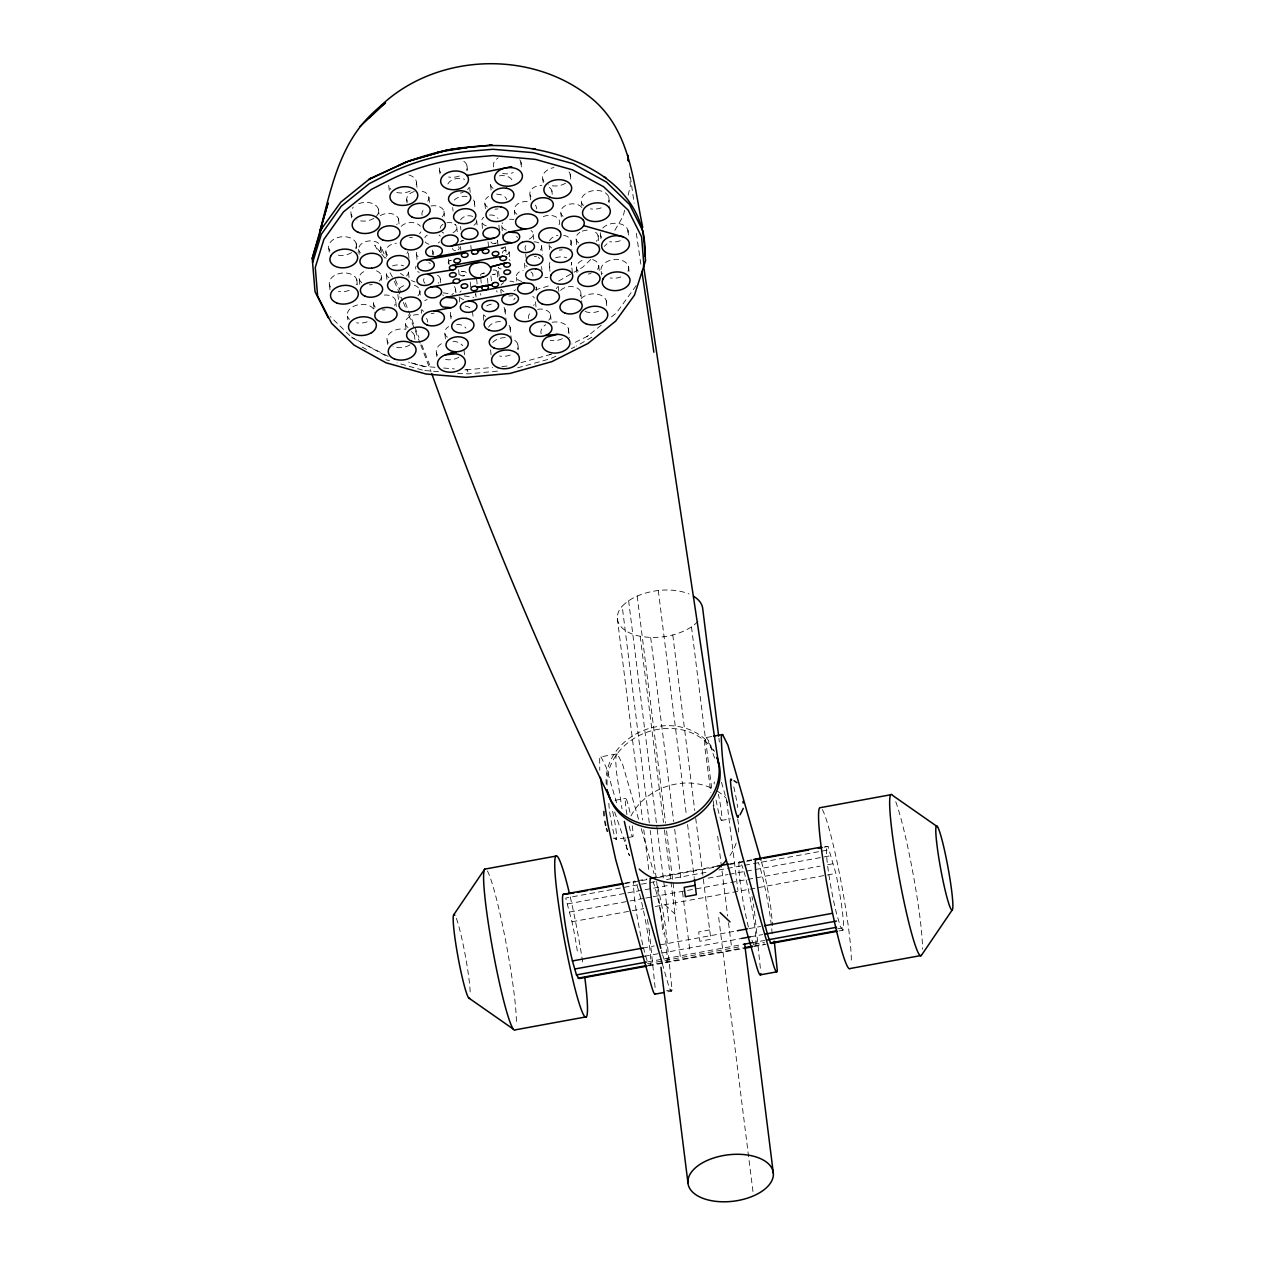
<?xml version="1.0" encoding="UTF-8"?>
<svg xmlns="http://www.w3.org/2000/svg" width="1265" height="1265" viewBox="0 0 1265 1265"><rect width="100%" height="100%" fill="white"/><g stroke="black" fill="none" stroke-linecap="round" stroke-linejoin="round"><path stroke-width="0.75" stroke-dasharray="5 3.75" d="M482.392 228.475L481.839 219.904A8.365 5.582 -5.9 0 1 483.783 217.216M839.075 930.945L842.949 930.234L843.47 927.767A42.978 3.748 79.6 0 0 835.849 873.419L828.006 846.459L823.056 846.759M624.61 210.29L623.266 215.967L614.648 230.689M628.152 195.174L630.365 185.734L629.069 170.443M355.639 248.414L356.382 245.979M416.58 252.273L416.359 253A8.365 5.582 -5.9 0 0 419.98 257.839M432.567 254.36L433.009 252.905A8.365 5.582 -5.9 0 0 432.203 250.09M549.88 262.44L549.279 264.385A11.164 7.448 -5.9 0 0 551.935 269.666M627.978 271.232L628.721 268.797A13.947 9.314 -5.9 0 0 617.699 259.578A13.947 9.314 -5.9 0 0 601.729 266.536L600.97 268.971A13.947 9.314 -5.9 0 0 602.314 273.635M509.163 260.021L509.226 259.894A3.352 2.23 -5.9 0 0 509.226 259.309M636.216 285.605L616.529 312.819L610.41 317.752M638.556 819.23L622.633 764.392L617.352 753.814L600.954 756.818L599.657 758.589L599.768 770.306M617.352 753.814L616.055 755.584L615.786 761.989L616.561 772.599L621.985 808.762M711.673 736.546L706.202 737.542L704.905 739.298L704.637 745.718L710.835 792.475M590.739 259.467L582.612 267.31L574.057 272.212M604.275 246.406L606.979 243.781M649.293 822.882L622.19 606.204C631.662 596.479 645.15 592.257 658.29 590.47A42.978 23.339 -7.1 0 1 688.998 593.965M601.239 325.168L587.466 336.269L571.827 344.017M591.878 337.186L576.54 346.025M586.438 336.775L588.51 335.431M558.656 281.02L572.333 273.193M697.916 621.336A42.978 23.339 -7.1 0 1 691.481 626.902C676.38 636.422 657.689 639.252 640.216 636.295A42.978 23.339 -7.1 0 1 622.19 606.204M529.181 239.101L530.478 238.421A8.365 5.582 -5.9 0 0 532.296 231.606L531.063 230.483M453.028 232.586L453.945 232.143A8.365 5.582 -5.9 0 0 456.032 225.344L454.831 224.19L455.574 224.917M562.324 338.609L560.806 339.368A13.947 9.314 -5.9 0 1 550.18 340.364M555.873 356.256L549.911 358.881M571.369 348.587L574.816 346.879M461.63 240.935L463.275 240.477L461.63 240.935A3.352 2.23 -5.9 0 0 460.492 241.868M549.484 354.753L551.999 353.836M449.217 264.164A3.352 2.23 -5.9 0 1 448.348 263.215L448.237 262.646A3.352 2.23 -5.9 0 1 449.881 260.606L451.558 260.195A3.352 2.23 -5.9 0 1 452.411 260.226M535.158 289.922L551.809 284.941M495.69 243.244L493.998 243.56L495.69 243.244A3.352 2.23 -5.9 0 0 496.418 242.88M505.13 246.501A3.352 2.23 -5.9 0 1 503.423 247.877L501.731 248.177A3.352 2.23 -5.9 0 1 500.877 248.114M502.505 253.111A3.352 2.23 -5.9 0 1 504.356 250.565L506.047 250.264A3.352 2.23 -5.9 0 1 509.083 251.909L509.985 260.764M506.411 254.676L507.233 254.439A3.352 2.23 -5.9 0 0 509.083 251.909M461.678 271.706L463.37 271.39A3.352 2.23 -5.9 0 1 466.405 273.05A3.352 2.23 -5.9 0 1 464.571 275.58L462.864 275.897A3.352 2.23 -5.9 0 1 459.843 274.252A3.352 2.23 -5.9 0 1 461.678 271.706L463.37 271.39M480.463 275.39A3.352 2.23 -5.9 0 1 482.345 273.446L484.036 273.129A3.352 2.23 -5.9 0 1 485.665 273.414M520.974 362.644L550.971 354.342M517.591 367.83L548.014 359.418M492.117 274.236A3.352 2.23 -5.9 0 0 493.777 274.489L495.722 273.999M449.881 260.606L451.558 260.195M501.731 248.177L503.423 247.877M504.356 250.565L506.047 250.264M462.864 275.897L464.571 275.58M482.345 273.446L484.036 273.129M615.027 800.318L625.811 798.341M625.369 838.015L616.514 839.09L613.177 838.078M627.171 837.683L632.563 836.703M721.414 820.432L730.395 818.787M625.1 883.017L634.872 881.231M637.829 880.693L646.937 879.017M717.192 866.145L656.108 877.341L650.242 830.52M729.873 863.821L753.213 859.552M624.293 883.776L640.264 880.851M641.75 880.567L651.681 878.748M657.278 877.736L715.484 867.063M729.494 864.501L752.675 860.247M824.132 847.171L828.006 846.459M654.938 881.689L565.692 898.039L571.986 921.758A42.978 3.748 79.6 0 1 577.757 954.095M666.576 879.555L709.254 871.743M718.963 869.956L829.555 849.701M567.606 903.906L668.489 885.421M708.147 878.163L728.023 874.526M729.352 874.273L831.453 855.567M569.756 912.002L643.948 898.403M645.862 898.055L651.57 897.011M653.167 896.711L820.084 866.145M827.784 864.722L833.603 863.663M571.986 921.758L643.774 908.602M655.317 906.483L835.849 873.419M709.681 929.917L698.691 931.941L699.861 941.286L710.851 939.263L695.734 818.36M642.826 948.054L654.242 945.967M659.951 944.908L735.866 931.008M748.975 928.605L760.708 926.454M644.423 956.245L740.816 938.583M750.414 936.827L762.763 934.566M647.696 961.859L742.081 944.576M751.71 942.805L764.677 940.433M647.459 963.677L663.05 960.815M664.916 960.483L741.322 946.489M754.225 944.117L764.455 942.251M837.651 928.842L843.47 927.767M647.87 965.353L743.361 947.865M754.572 945.809L764.613 943.975M648.866 965.78L744.01 948.355M753.655 946.584L765.91 944.338M666.576 990.811L672.047 989.799L665.611 927.34A49.794 4.348 79.6 0 0 657.31 884.994M667.778 991.807L671.43 991.143M493.16 270.093L494.03 269.998A3.352 2.23 -5.9 0 1 497.034 271.279A3.352 2.23 -5.9 0 1 496.165 273.762L493.777 274.489M466.042 369.902L492.544 367.403M501.936 366.518L509.558 365.806M457.566 373.286L468.034 373.887L500.45 370.835M508.878 296.026L512.768 295.741M464.856 369.791L467.607 369.744L468.034 373.887M496.623 194.178L499.469 194.415A11.164 7.448 -5.9 0 1 506.743 199.649M502.616 173.558L506.174 173.858A13.947 9.314 -5.9 0 0 513.258 172.562M456.681 324.378L459.527 324.615A11.164 7.448 -5.9 0 1 465.884 328.062M452.965 341.25L454.752 341.392A13.947 9.314 -5.9 0 1 462.674 345.709M445.533 359.529L449.091 359.829A13.947 9.314 -5.9 0 0 459.195 357.03M435.034 367.293L423.395 366.328L408.579 362.138M443.667 368.02L454.42 368.921M424.819 370.534L440.236 371.831M443.145 292.863L450.814 293.986M464.255 295.931L473.853 297.322M422.415 370.06L397.004 362.913M424.392 366.407L407.836 361.98M428.993 244.192L428.029 243.924A8.365 5.582 -5.9 0 1 425.214 241.884M388.213 356.382L352.034 337.676L330.276 316.55M385.762 359.703L389.509 360.762M385.335 355.56L351.37 337.028M842.949 930.234L840.34 926.565L836.292 912.618A42.978 3.748 79.6 0 1 828.275 870.526A42.978 3.748 79.6 0 1 826.931 846.048M411.505 280.593L415.031 281.969M506.3 230.072L504.514 229.344A8.365 5.582 -5.9 0 1 502.632 222.751M442.624 294.951L443.525 295.298M362.09 347.053L367.04 349.741M400.404 273.351L403.519 275.533M665.01 904.712L674.957 914.042M583.608 205.499L582.612 204.535A13.947 9.314 -5.9 0 1 587.545 192.407A13.947 9.314 -5.9 0 1 605.714 193.102L607.69 195.031A13.947 9.314 -5.9 0 1 608.275 202.131M581.884 207.523L580.303 205.974A11.164 7.448 -5.9 0 0 565.771 205.42A11.164 7.448 -5.9 0 0 561.834 215.129L563.415 216.663M373.697 308.992L371.704 307.063A13.947 9.314 -5.9 0 0 353.552 306.367A13.947 9.314 -5.9 0 0 348.618 318.495L349.472 319.333M501.177 289.369L502.284 290.57A8.365 5.582 -5.9 0 0 503.834 291.503M380.607 252.62L374.788 245.204L378.599 252.083M381.761 254.091L385.256 258.55M437.532 275.343A8.365 5.582 -5.9 0 1 438.955 276.387L439.904 277.636A8.365 5.582 -5.9 0 1 438.18 283.218M424.977 283.297L424.028 282.032A8.365 5.582 -5.9 0 1 425.752 276.466M706.202 737.542L708.447 740.547L714.567 758.083M600.954 756.818L606.22 767.396L617.32 805.331M390.047 272.718L392.893 277.873M496.497 290.729L497.177 292.089M382.125 249.363L385.999 258.281M395.312 279.644L400.752 292.104M394.395 281.383L402.618 300.706M403.361 302.462L405.606 307.743M408.595 314.764L414.572 328.821M405.353 302.841L418.936 337.502M421.783 344.807L429.657 364.873M415.252 330.608L420.075 343.179M420.755 344.981L431.08 371.894M614.648 811.956L629.464 855.646A57.352 49.098 -18.7 0 1 625.574 839.66M761.483 861.955L762.558 865.719A49.794 4.348 79.6 0 1 770.859 908.064L772.678 925.632M721.509 782.292L727.407 802.959M641.228 828.622L654.084 873.72M662.322 963.63L667.145 980.549A37.397 3.257 79.6 0 0 672.047 989.799M713.16 805.109L713.934 808.746M636.327 233.282L641.07 265.745M630.397 177.021L634.144 203.206M718.899 738.143L719.39 742.049M726.727 800.729L737.938 890.37M691.481 626.902L711.831 789.534M713.27 800.982L714.235 808.809M717.666 836.197L727.66 916.034M728.498 922.77L731.692 948.244M718.678 917.425L753.26 1193.891M672.79 635.046L694.754 810.565M658.29 590.47L686.389 815.04M687.559 824.48L694.2 877.531M650.684 637.497L673.707 821.523M674.688 829.35L681.06 880.266M682.531 891.999L689.884 950.742M637.165 595.942L665.58 823.056M666.56 830.884L676.364 909.187M640.216 636.295L663.508 822.44M664.441 829.935L680.412 957.637M628.61 600.622L657.041 827.911M657.231 829.476L668.805 921.964M656.614 881.452L663.208 934.155M617.336 618.474L642.541 819.941M643.759 829.714L649.151 872.739M754.462 911.069L760.692 971.567M627.914 230.135L628.642 237.235M628.515 266.377L629.069 271.69M608.829 197.277L609.746 206.148M600.559 235.148L600.938 238.69M606.251 300.706L606.805 306.019M598.06 235.606L599.167 246.248M601.175 271.39L601.539 274.932M598.725 265.555L599.452 272.639M581.473 202.289L581.853 205.831M649.198 930.344L655.238 988.898M570.167 174.127L570.721 179.44M576.192 239.607L576.745 244.936M580.73 292.057L581.837 302.683M576.508 267.642L577.046 272.955M570.958 240.571L571.875 249.426M572.413 272.955L571.321 262.314A11.164 7.448 -5.9 0 1 571.48 264.259L570.879 266.188A11.164 7.448 -5.9 0 1 569.566 268.006M560.917 213.326L561.28 216.868M568.459 328.789L569.361 337.66M551.872 190.794L552.236 194.336M558.324 286.459L559.051 293.543M542.827 179.124L543.191 182.682M549.073 244.572L549.627 249.901M549.453 266.33L549.99 271.643M550.496 314.526L551.224 321.61M541.578 245.948L542.495 254.818M541.562 266.536L541.926 270.078M529.988 194.794L530.541 200.123M533.213 234.389L533.751 239.718M536.439 290.46L536.075 286.918A11.164 7.448 -5.9 0 0 536.993 288.72M520.895 161.983L521.449 167.296M536.012 306.857L535.459 301.529A11.164 7.448 -5.9 0 1 533.53 305.45M525.718 254.281L526.082 257.823M524.896 268.101L524.343 262.788A8.365 5.582 -5.9 0 0 524.754 264.195M514.428 210.97L514.792 214.512M516.436 277.43L516.8 280.972M517.875 344.475L518.776 353.33M505.447 247.102L506.174 254.202M501.746 225.644L503.011 238.041M510.032 327.082L511.123 337.708M498.884 225.138L499.438 230.451M504.925 309.166L506.032 319.808M497.524 240.698L498.078 246.027M490.583 185.085L491.136 190.398M500.782 289.764L501.146 293.322M499.09 276.086L498.173 267.215A3.352 2.23 -5.9 0 0 501.209 268.876M497.24 272.133L497.793 277.462M484.875 203.697L485.428 209.025M488.037 241.821L488.764 248.905M490.931 275.881L491.658 282.981M487.436 278.316L487.974 283.645M491.073 354.801L490.52 349.488A13.947 9.314 -5.9 0 0 491.658 351.733M476.589 219.857L477.316 226.957M474.375 201.752L475.102 208.852M480.874 279.518L481.238 283.06M483.783 320.266L483.056 313.182A11.164 7.448 -5.9 0 0 485.554 316.519M469.663 187.394L470.39 194.494M466.943 165.446L468.05 176.088M476.62 279.012L477.174 284.34M470.849 245.489L471.213 249.031M476.067 297.117L475.703 293.575L475.529 295.03A8.365 5.582 -5.9 0 1 473.584 297.734M470.248 281.984L470.786 287.313M472.493 311.269L473.221 318.353M460.555 226.403L460.919 229.961M460.492 246.564L460.855 250.106M456.712 226.688L457.44 233.788M452.68 207.539L453.044 211.081M458.642 269.904L459.733 280.53M459.211 296.911L459.938 303.995M463.986 349.725L464.54 355.054M455.621 289.305L455.985 292.847M443.968 211.176L444.695 218.276M439.603 170.459L439.967 174.001M448.474 259.056L449.028 264.369M450.625 315.27L450.988 318.812M440.299 279.059L440.663 282.601M444.901 333.865L445.454 339.194M428.914 197.372L429.468 202.685M432.883 251.45L433.247 254.992M436.457 352.967L436.836 356.509M416.47 182.35L417.023 187.663M416.485 254.455L417.387 263.31M419.743 290.08L420.28 295.393M421.245 309.767L421.609 313.309M406.697 199.459L407.061 203.001M408.469 253.127L409.196 260.226M409.022 277.462L408.295 270.362A11.164 7.448 -5.9 0 1 406.539 276.07M414.541 335.826L414.904 339.368M398.507 218.892L399.234 225.976M405.496 324.156L406.413 333.027M389.24 190.272L388.687 184.959A13.947 9.314 -5.9 0 0 390.932 189.418M398.412 299.41L397.858 294.097L398.775 295.884A11.164 7.448 -5.9 0 0 400.357 297.433M395.787 301.576L396.325 306.889M385.872 251.672L386.41 256.985M386.41 274.379L386.964 279.692M378.456 209.231L379.01 214.56M380.86 247.308L381.413 252.62M381.176 275.343L381.904 282.427M387.201 340.823L387.564 344.38M373.539 303.41L374.456 312.265M358.643 249.395L359.181 254.708M356.192 243.56L357.11 252.431M359.307 279.344L359.845 284.657M351.117 214.244L351.48 217.786M356.793 279.802L357.536 286.886M347.48 316.25L347.843 319.792M328.837 248.572L329.216 252.114M329.453 284.815L330.007 290.128M772.156 933.76L771.682 928.131A42.978 3.748 79.6 0 0 758.447 862.73M480.653 293.638L480.779 295.093M570.23 896.869A82.051 7.163 79.6 0 1 583.054 964.8M487.405 870.968A82.051 7.163 79.6 0 1 506.364 944.56A82.051 7.163 79.6 0 1 516.278 1025.156M456.349 918.374A42.646 3.716 79.6 0 1 465.441 956.245A42.646 3.716 79.6 0 1 470.216 994.417M822.361 809.6A82.051 7.163 79.6 0 1 841.32 883.191A82.051 7.163 79.6 0 1 851.234 963.803M895.747 801.741A82.051 7.163 79.6 0 1 913.488 875.997A82.051 7.163 79.6 0 1 922.391 949.209M514.76 340.301A13.947 9.314 -5.9 0 1 517.322 349.33M510.222 355.054A13.947 9.314 -5.9 0 1 499.596 356.05M492.718 342.372A13.947 9.314 -5.9 0 1 505.257 337.613M509.131 325.279A11.164 7.448 -5.9 0 1 509.589 330.956M488.59 327.208A11.164 7.448 -5.9 0 1 502.774 321.816M504.023 307.379A11.164 7.448 -5.9 0 1 503.185 314.874M486.74 305.924A11.164 7.448 -5.9 0 1 494.836 303.679M463.591 299.568A8.365 5.582 -5.9 0 1 460.381 297.813M459.907 292.247A8.365 5.582 -5.9 0 1 461.14 290.966M563.7 235.322A11.164 7.448 -5.9 0 1 569.203 246.264M562.071 249.79A11.164 7.448 -5.9 0 1 559.177 250.075M551.572 247.924A11.164 7.448 -5.9 0 1 549.99 246.375M549.516 240.698A11.164 7.448 -5.9 0 1 557.96 235.353M595.578 232.27A11.164 7.448 -5.9 0 1 596.321 241.299M578.69 242.959A11.164 7.448 -5.9 0 1 579.876 232.349M582.311 231.147A11.164 7.448 -5.9 0 1 587.972 230.119M534.004 241.836A8.365 5.582 -5.9 0 1 541.309 245.252A8.365 5.582 -5.9 0 1 538.811 251.387M525.845 250.312A8.365 5.582 -5.9 0 1 527.932 243.513M602.757 228.032A13.947 9.314 -5.9 0 1 620.514 223.952A13.947 9.314 -5.9 0 1 627.361 234.99M620.261 240.714A13.947 9.314 -5.9 0 1 609.635 241.71M601.697 237.393A13.947 9.314 -5.9 0 1 600.369 232.728M527.11 266.488A8.365 5.582 -5.9 0 1 525.702 265.46M534.399 256.416A8.365 5.582 -5.9 0 1 536.455 256.779M538.257 257.507A8.365 5.582 -5.9 0 1 539.665 258.534M557.517 286.791A11.164 7.448 -5.9 0 1 556.205 288.61M544.962 277.683A11.164 7.448 -5.9 0 1 547.856 277.415M555.556 257.854A11.164 7.448 -5.9 0 1 566.657 257.791M592.637 259.657A11.164 7.448 -5.9 0 1 597.554 269.413M591.087 273.493A11.164 7.448 -5.9 0 1 588.225 274.015M578.295 271.216A11.164 7.448 -5.9 0 1 584.145 259.704M620.878 276.956A13.947 9.314 -5.9 0 1 610.236 277.952M416.201 184.801A13.947 9.314 -5.9 0 0 415.805 179.994L414.224 177.891A13.947 9.314 -5.9 0 0 408.864 174.965M410.192 191.031A13.947 9.314 -5.9 0 1 396.309 192.343M330.592 287.06A13.947 9.314 -5.9 0 1 342.356 273.034A13.947 9.314 -5.9 0 1 356.256 284.657M349.156 290.381A13.947 9.314 -5.9 0 1 338.514 291.377M473.474 199.949A11.164 7.448 -5.9 0 1 472.636 207.444M454.246 200.076A11.164 7.448 -5.9 0 1 467.117 196.502M468.856 187.726A11.164 7.448 -5.9 0 1 467.544 189.544M463.18 192.312A11.164 7.448 -5.9 0 1 460.413 193.071M447.857 183.978A11.164 7.448 -5.9 0 1 464.634 179.33M380.322 215.635A11.164 7.448 -5.9 0 1 394.996 214.908A11.164 7.448 -5.9 0 1 396.751 224.585M420.85 231.906A11.164 7.448 -5.9 0 1 419.537 233.725M412.406 237.251A11.164 7.448 -5.9 0 1 409.512 237.535M401.163 226.34A11.164 7.448 -5.9 0 1 420.375 226.229M358.77 203.665A13.947 9.314 -5.9 0 1 375.341 205.057A13.947 9.314 -5.9 0 1 376.274 216.362M373.855 218.307A13.947 9.314 -5.9 0 1 356.936 219.904M352.255 216.505A13.947 9.314 -5.9 0 1 353.299 207.128M430.97 205.958A11.164 7.448 -5.9 0 1 442.339 208.567A11.164 7.448 -5.9 0 1 442.212 216.868M422.083 215.192A11.164 7.448 -5.9 0 1 425.767 207.934M427.728 201.23A11.164 7.448 -5.9 0 0 428.376 195.49L427.127 193.798A11.164 7.448 -5.9 0 0 420.091 190.983M407.235 201.341A11.164 7.448 -5.9 0 1 414.335 191.521M407.883 251.545A11.164 7.448 -5.9 0 1 406.919 253.443M387.659 255.245A11.164 7.448 -5.9 0 1 396.372 243.212M376.511 270.821A11.164 7.448 -5.9 0 1 379.421 281.036M372.29 284.562A11.164 7.448 -5.9 0 1 369.396 284.831M361.79 282.68A11.164 7.448 -5.9 0 1 365.411 270.884M367.182 321.816A13.947 9.314 -5.9 0 1 356.54 322.812M384.244 295.045A11.164 7.448 -5.9 0 1 394.506 305.418M385.082 309.925A11.164 7.448 -5.9 0 1 382.188 309.909M375.246 307A11.164 7.448 -5.9 0 1 374.82 299.568M417.988 295.773A11.164 7.448 -5.9 0 0 418.841 288.278L417.244 286.744A11.164 7.448 -5.9 0 0 412.485 284.831M399.613 288.388A11.164 7.448 -5.9 0 1 406.745 284.862M476.715 221.312A8.365 5.582 -5.9 0 1 472.003 226.214M460.507 219.952A8.365 5.582 -5.9 0 1 473.094 216.473M437.595 355.228A13.947 9.314 -5.9 0 1 444.11 342.388M447.399 337.217A11.164 7.448 -5.9 0 1 448.601 326.607M497.256 240.16A3.352 2.23 -5.9 0 1 497.398 241.868M493.144 243.481A3.352 2.23 -5.9 0 1 490.962 241.9M458.436 246.722A3.352 2.23 -5.9 0 1 458.072 249.901M455.653 250.581A3.352 2.23 -5.9 0 1 452.57 248.351M463.828 161.272A13.947 9.314 -5.9 0 1 466.405 170.301M459.306 176.025A13.947 9.314 -5.9 0 1 448.664 177.021M440.726 172.704A13.947 9.314 -5.9 0 1 440.141 165.604M517.448 237.583A8.365 5.582 -5.9 0 1 516.721 236.239M601.175 207.855A13.947 9.314 -5.9 0 1 590.549 208.852M486.234 225.803A8.365 5.582 -5.9 0 1 481.665 221.375M489.539 215.034A8.365 5.582 -5.9 0 1 497.936 218.402M569.029 171.866A13.947 9.314 -5.9 0 1 569.614 178.966M565.566 183.188A13.947 9.314 -5.9 0 1 548.646 184.785M543.95 181.385A13.947 9.314 -5.9 0 1 553.928 167.597M509.621 219.288A8.365 5.582 -5.9 0 1 513.843 219.636M516.926 214.307A11.164 7.448 -5.9 0 1 516.183 205.278A11.164 7.448 -5.9 0 1 529.055 201.704M535.395 205.167A11.164 7.448 -5.9 0 1 536.471 208.899M559.067 224.743A11.164 7.448 -5.9 0 0 558.592 219.051L557.011 217.517A11.164 7.448 -5.9 0 0 541.309 217.612M549.374 187.441A11.164 7.448 -5.9 0 1 551.429 194.668M530.905 196.597A11.164 7.448 -5.9 0 1 531.743 189.102A11.164 7.448 -5.9 0 1 541.768 185.307M519.773 159.722A13.947 9.314 -5.9 0 1 520.358 166.822M493.556 166.996A13.947 9.314 -5.9 0 1 498.157 157.919M493.081 188.422A11.164 7.448 -5.9 0 1 491.026 181.211M499.469 175.867A11.164 7.448 -5.9 0 1 502.363 175.582L505.209 175.819A11.164 7.448 -5.9 0 1 512.452 181.085M497.904 208.899A11.164 7.448 -5.9 0 1 494.995 209.168M487.389 207.049A11.164 7.448 -5.9 0 1 488.543 196.439M530.968 271.912A8.365 5.582 -5.9 0 1 532.518 277.335M521.876 281.368A8.365 5.582 -5.9 0 1 519.931 280.814L518.302 279.929A8.365 5.582 -5.9 0 1 523.093 270.504M560.601 290.365A11.164 7.448 -5.9 0 1 574.816 287.108A11.164 7.448 -5.9 0 1 580.303 295.931M581.094 298.587A13.947 9.314 -5.9 0 1 598.867 294.524A13.947 9.314 -5.9 0 1 605.698 305.545M598.598 311.269A13.947 9.314 -5.9 0 1 584.73 311.364M552.204 322.275A13.947 9.314 -5.9 0 1 567.906 333.644M541.104 333.802A13.947 9.314 -5.9 0 1 545.721 324.726M515.519 289.748A8.365 5.582 -5.9 0 1 514.001 290.871M501.13 285.084A8.365 5.582 -5.9 0 1 503.723 282.633M509.89 281.13A8.365 5.582 -5.9 0 1 513.89 282M513.843 299.884A11.164 7.448 -5.9 0 1 515.155 298.081M532.786 296.421A11.164 7.448 -5.9 0 1 534.368 297.955M537.499 309.308A11.164 7.448 -5.9 0 1 548.884 311.917A11.164 7.448 -5.9 0 1 548.757 320.219M528.628 318.527A11.164 7.448 -5.9 0 1 532.312 311.285M454.277 286.633A8.365 5.582 -5.9 0 1 454.736 292.199M453.503 293.48A8.365 5.582 -5.9 0 1 451.858 294.524M451.526 317.072A11.164 7.448 -5.9 0 1 452.364 309.577M465.235 306.019A11.164 7.448 -5.9 0 1 469.995 307.917M434.053 313.198A11.164 7.448 -5.9 0 1 431.159 313.483M423.554 311.332A11.164 7.448 -5.9 0 1 421.957 309.783M424.74 300.738A11.164 7.448 -5.9 0 1 427.175 299.52M407.994 327.493A11.164 7.448 -5.9 0 1 407.251 318.464A11.164 7.448 -5.9 0 1 420.122 314.89M426.463 318.353A11.164 7.448 -5.9 0 1 427.538 322.085M409.939 344.886A13.947 9.314 -5.9 0 1 393.02 346.483M388.339 343.084A13.947 9.314 -5.9 0 1 390.506 332.679A13.947 9.314 -5.9 0 1 405.48 329.248M411.425 331.636A13.947 9.314 -5.9 0 1 414.746 338.245M443.794 233.092A8.365 5.582 -5.9 0 1 442.165 232.207M440.173 228.253A8.365 5.582 -5.9 0 1 443.066 224.253M446.956 222.782A8.365 5.582 -5.9 0 1 453.218 223.304M439.619 241.789A8.365 5.582 -5.9 0 1 438.164 242.959M424.85 237.614A8.365 5.582 -5.9 0 1 427.301 235.084M439.066 235.021A8.365 5.582 -5.9 0 1 440.252 236.176M419.284 272.386A8.365 5.582 -5.9 0 1 417.656 271.501M415.79 269.002A8.365 5.582 -5.9 0 1 416.122 266.093M428.709 262.598A8.365 5.582 -5.9 0 1 430.321 263.484M388.908 277.715A11.164 7.448 -5.9 0 1 386.853 270.504M392.53 265.919A11.164 7.448 -5.9 0 1 403.63 265.856M379.674 251.15A11.164 7.448 -5.9 0 0 374.772 241.394L372.036 240.903A11.164 7.448 -5.9 0 0 360.557 244.651A11.164 7.448 -5.9 0 0 360.43 252.968M351.575 252.636A13.947 9.314 -5.9 0 1 337.913 255.135M329.975 250.818A13.947 9.314 -5.9 0 1 328.647 246.153L329.39 243.718A13.947 9.314 -5.9 0 1 345.377 236.761A13.947 9.314 -5.9 0 1 356.382 245.979M716.085 800.018A19.528 1.708 79.6 0 0 720.402 818.487A19.528 1.708 79.6 0 0 721.809 815.688L721.414 811.909A19.528 1.708 79.6 0 0 718.378 794.262M714.14 784.015A19.528 1.708 79.6 0 1 714.662 782.07M629.179 826.045A19.528 1.708 79.6 0 0 632.959 831.959L632.563 828.18A19.528 1.708 79.6 0 0 632.184 825.239M626.95 814.628A19.528 1.708 79.6 0 1 625.811 806.864L625.416 803.085A19.528 1.708 79.6 0 1 630.207 813.759M606.251 784.142A57.352 49.098 -18.7 0 1 648.992 728.482A57.352 49.098 -18.7 0 1 714.456 751.426M737.653 819.135A57.352 49.098 -18.7 0 1 738.491 832.038M736.135 843.186A57.352 49.098 -18.7 0 1 728.529 857.591M630.998 815.941A57.352 49.098 -18.7 0 1 712.827 788.68M717.318 791.147A57.352 49.098 -18.7 0 1 726.3 798.294M607.058 785.043A57.352 49.098 -18.7 0 1 649.925 731.249A57.352 49.098 -18.7 0 1 714.519 752.564M743.962 871.601A42.978 3.748 79.6 0 1 755.284 931.135A42.978 3.748 79.6 0 1 750.92 936.732M748.406 927.119A42.978 3.748 79.6 0 1 739.329 874.479A42.978 3.748 79.6 0 1 742.966 868.359M751.995 896.49A49.794 4.348 79.6 0 1 752.659 900.174M753.292 903.858A49.794 4.348 79.6 0 1 753.893 907.495M733.763 786.862A19.528 1.708 79.6 0 1 737.637 807.465M647.142 960.657A42.978 3.748 79.6 0 1 643.521 947.928M642.778 944.828A42.978 3.748 79.6 0 1 633.86 891.24A42.978 3.748 79.6 0 1 638.699 890.876M639.537 893.881A42.978 3.748 79.6 0 1 649.135 943.042A42.978 3.748 79.6 0 1 649.119 965.132M662.575 954.696A42.978 3.748 79.6 0 0 667.066 954.917L666.434 947.406A42.978 3.748 79.6 0 0 653.199 882.005M662.085 953.004A42.978 3.748 79.6 0 1 661.247 950.015M608.876 803.307A19.528 1.708 79.6 0 0 609.018 806.09L609.398 809.869A19.528 1.708 79.6 0 0 614.268 834.995A19.528 1.708 79.6 0 0 616.545 834.963L616.166 831.184A19.528 1.708 79.6 0 0 611.77 807.845M647.411 919.465A49.794 4.348 79.6 0 1 649.198 930.36"/><path stroke-width="1.5" d="M328.141 317.705L315.032 291.662L312.218 258.471L328.109 202.843L319.65 232.317C332.11 184.295 341.55 133.11 385.54 102.845L360.003 126.453M743.282 808.382L740.041 814.834M312.218 258.471L321.152 229.329L340.838 202.131L369.965 178.65L405.954 162.205C426.495 154.694 447.763 148.653 469.695 147.088C540.392 137.932 647.949 169.083 645.15 256.479M312.629 262.598L321.326 234.294L341.25 206.258L369.285 183.662L388.687 173.732A166.015 110.751 -5.9 0 1 470.121 151.215L492.939 149.286L533.213 152.67L573.282 163.754L606.425 182.065L629.591 204.535L643.173 231.558L645.577 260.622L634.477 295.125L615.691 321.104L587.925 343.495L551.888 361.632L510.095 373.412L466.058 377.365L425.926 373.997L385.936 362.755L353.994 345.06L331.651 323.397L317.642 296.137L315.27 267.453L323.872 239.433L343.527 211.84L371.293 189.45L390.316 179.741A163.944 109.375 -5.9 0 1 470.77 157.493L493.16 155.579L535.443 159.374L572.586 169.874L603.579 186.73L628.167 210.132L641.576 236.808L643.948 265.492M510.443 272.434L510.254 272.876A3.352 2.23 -5.9 0 1 506.712 274.41L505.874 274.299A3.352 2.23 -5.9 0 1 503.897 272.022L504.134 271.453A3.352 2.23 -5.9 0 1 506.806 269.967L507.676 269.919A3.352 2.23 -5.9 0 1 510.491 272.307M320.899 230.151L321.863 228.364M453.755 914.753L484.701 869.134L555.794 856.12M890.75 794.752L819.657 807.782A82.051 7.163 79.6 0 0 829.065 895.699A82.051 7.163 79.6 0 0 850.238 968.5L921.331 955.47L952.276 909.867M760.945 860.073L727.881 745.117L722.615 734.538L721.319 736.293C721.856 775.619 731.913 814.281 741.337 852.278L772.393 961.258A37.397 3.257 79.6 0 0 777.295 970.524L774.275 941.239M369.633 117.629C424.028 52.545 531.427 45.54 594.914 101.2C630.776 133.552 633.433 183.378 642.747 227.415M370.93 178.175L368.858 179.519L406.966 161.699L448.063 149.823L466.864 147.752M545.658 335.399L548.093 334.197A11.164 7.448 -5.9 0 0 550.164 324.33A11.164 7.448 -5.9 0 0 536.028 322.48L533.593 323.682A11.164 7.448 -5.9 0 0 531.521 333.549A11.164 7.448 -5.9 0 0 545.658 335.399L557.106 334.339A13.947 9.314 -5.9 0 1 569.282 340.048A13.947 9.314 -5.9 0 1 565.123 350.263L562.087 351.781A13.947 9.314 -5.9 0 1 544.409 349.472A13.947 9.314 -5.9 0 1 547.002 337.138L557.106 334.339M397.953 165.81L407.156 161.667M430.638 287.076L428.677 287.819A8.365 5.582 -5.9 0 0 425.309 294.445L426.258 295.71A8.365 5.582 -5.9 0 0 435.84 297.417L439.461 295.631A8.365 5.582 -5.9 0 0 441.185 290.049L440.236 288.784A8.365 5.582 -5.9 0 0 432.788 286.681L430.638 287.076L453.929 282.743A3.352 2.23 -5.9 0 0 457.503 283.202A3.352 2.23 -5.9 0 0 459.78 281.115C468.54 276.782 488.511 281.984 491.073 268.844C485.27 255.261 465.678 267.152 455.906 266.725M408.5 161.082L448.063 149.823M448.838 353.852L456.286 351.765A11.164 7.448 -5.9 0 0 468.018 345.187A11.164 7.448 -5.9 0 0 460.808 337.012L457.962 336.775A11.164 7.448 -5.9 0 0 446.229 343.368A11.164 7.448 -5.9 0 0 453.439 351.528L456.286 351.765L445.391 354.801A13.947 9.314 -5.9 0 0 437.516 364.178A13.947 9.314 -5.9 0 0 446.814 371.942L450.356 372.242A13.947 9.314 -5.9 0 0 465.03 364.02A13.947 9.314 -5.9 0 0 456.017 353.805L445.391 354.801M451.32 246.027L455.226 244.54A8.365 5.582 -5.9 0 0 457.313 237.757L456.112 236.602A8.365 5.582 -5.9 0 0 446.166 235.764L444.347 236.666A8.365 5.582 -5.9 0 0 442.26 243.465L443.446 244.619A8.365 5.582 -5.9 0 0 451.32 246.027L493.888 238.184A8.365 5.582 -5.9 0 0 498.726 235.116L499.454 233.693A8.365 5.582 -5.9 0 0 493.002 227.431A8.365 5.582 -5.9 0 0 483.119 232.317L482.945 233.788A8.365 5.582 -5.9 0 0 491.737 238.563L493.888 238.184M484.226 249.347L486.772 249.11A3.352 2.23 -5.9 0 1 488.938 251.561A3.352 2.23 -5.9 0 1 485.412 253.538L484.558 253.459A3.352 2.23 -5.9 0 1 482.329 251.593A3.352 2.23 -5.9 0 1 484.226 249.347L477.87 250.834L485.048 249.11M505.62 262.978L506.459 262.756A3.352 2.23 -5.9 0 1 510.301 265.286A3.352 2.23 -5.9 0 1 504.956 266.773A3.352 2.23 -5.9 0 1 505.62 262.978L490.535 266.947L506.459 262.756M483.625 285.843L491.848 284.752L477.269 287.345L483.625 285.843A3.352 2.23 -5.9 0 0 482.724 289.511A3.352 2.23 -5.9 0 0 488.1 288.531A3.352 2.23 -5.9 0 0 485.317 285.542M508.989 293.67L505.004 295.03A8.365 5.582 -5.9 0 0 502.458 301.782L503.565 302.983A8.365 5.582 -5.9 0 0 513.4 304.138L515.282 303.284A8.365 5.582 -5.9 0 0 517.828 296.532L516.721 295.33A8.365 5.582 -5.9 0 0 508.989 293.67L466.042 301.592A8.365 5.582 -5.9 0 0 462.547 310.937A8.365 5.582 -5.9 0 0 476.383 308.407A8.365 5.582 -5.9 0 0 468.176 301.197M437.611 152.211L469.695 147.088M467.085 175.598L511.772 166.695M511.819 242.833L505.779 241.757A8.365 5.582 -5.9 0 1 508.751 232.096L525.813 228.87M434.116 310.89L451.162 307.68A8.365 5.582 -5.9 0 0 456.744 303.189A8.365 5.582 -5.9 0 0 454.135 298.018L445.96 297.322A8.365 5.582 -5.9 0 0 443.003 306.984L451.162 307.68M428.029 274.458A8.365 5.582 -5.9 0 1 433.61 279.122A8.365 5.582 -5.9 0 1 428.882 284.752L426.811 285.321A8.365 5.582 -5.9 0 1 417.07 281.399A8.365 5.582 -5.9 0 1 423.728 274.489L453.771 269.666A3.352 2.23 -5.9 0 0 456.064 267.579A3.352 2.23 -5.9 0 0 454.23 265.524L452.538 265.381M508.751 232.096L516.926 232.776A8.365 5.582 -5.9 0 1 519.52 237.946A8.365 5.582 -5.9 0 1 513.954 242.437L435.555 256.842L429.294 256.321A8.365 5.582 -5.9 0 1 427.111 248.667A8.365 5.582 -5.9 0 1 438.718 246.533L440.347 247.418A8.365 5.582 -5.9 0 1 435.555 256.842M464.555 252.889L463.702 253.047A3.352 2.23 -5.9 0 0 461.946 256.51L462.516 256.921A3.352 2.23 -5.9 0 0 466.564 256.89A3.352 2.23 -5.9 0 0 467.908 254.233L467.544 253.727A3.352 2.23 -5.9 0 0 464.555 252.889L426.59 259.736A8.365 5.582 -5.9 0 0 418.082 263.958L417.64 265.413A8.365 5.582 -5.9 0 0 423.19 270.805L425.325 270.979A8.365 5.582 -5.9 0 0 433.832 266.773L434.29 265.302A8.365 5.582 -5.9 0 0 428.724 259.91L426.59 259.736M502.632 256.178L451.684 265.524A3.352 2.23 -5.9 0 0 449.391 267.911A3.352 2.23 -5.9 0 0 452.048 269.84L453.771 269.666M479.34 262.456C462.263 263.42 469.631 282.174 483.436 276.782M445.96 297.322L524.374 282.917L530.62 283.439A8.365 5.582 -5.9 0 1 532.802 291.092A8.365 5.582 -5.9 0 1 521.196 293.227L519.583 292.341A8.365 5.582 -5.9 0 1 524.374 282.917M713.507 736.198L722.615 734.538M647 966.128L579.101 978.557L576.476 974.904L572.428 960.941A42.978 3.748 79.6 0 1 564.427 918.849A42.978 3.748 79.6 0 1 563.083 894.387L623.218 883.365M650.289 878.4L656.203 877.325M717.192 866.145L728.703 864.042M753.734 859.457L821.159 847.107M573.851 893.011L563.083 894.387M577.472 892.347L587.434 890.528M590.787 889.912L623.139 883.982M756.217 859.599L760.392 858.84M763.981 858.176L808.683 849.985M818.313 848.23L822.218 847.518M695.181 885.342L684.191 887.35L685.361 896.695L696.351 894.687L694.39 879.08M572.428 960.941L642.826 948.054M737.337 930.74L747.425 928.89M764.503 925.759L832.417 913.314M574.579 969.037L643.853 956.34M741.432 938.472L750.414 936.827M765.214 934.108L836.497 921.062M576.476 974.904L646.336 962.112M743.33 944.338L751.71 942.805M767.634 939.895L836.513 927.277M578.026 978.161L646.526 965.606M744.879 947.596L752.643 946.173M770.1 942.963L836.086 930.882M743.947 948.37L752.422 946.821M771.128 943.39L837.177 931.293M655.017 994.148L664.125 992.472M760.281 974.856L776.678 971.852M586.375 1016.823L515.282 1029.852A82.051 7.163 79.6 0 1 494.109 957.052A82.051 7.163 79.6 0 1 484.701 869.134M448.19 150.045L458.895 148.337M470.627 147.325L491.31 145.048M489.761 145.206L492.512 145.159M532.786 148.527L535.364 149.017M623.36 236.903L620.119 235.986A13.947 9.314 -5.9 0 0 601.666 246.754A13.947 9.314 -5.9 0 0 622.617 252.684A13.947 9.314 -5.9 0 0 623.36 236.903L583.639 225.613M604.164 176.641L605.998 177.922M937.444 826.741L892.79 795.543A82.051 7.163 79.6 0 0 898.229 872.123A82.051 7.163 79.6 0 0 921.331 955.47M468.588 997.864L513.242 1029.077M734.048 780.695L736.894 782.703M720.085 912.571L730.032 921.916M453.929 282.743L453.439 282.285A3.352 2.23 -5.9 0 1 454.625 279.359A3.352 2.23 -5.9 0 1 458.989 279.533L459.78 281.115M610.015 798.373C542.732 660.203 483.625 518.334 431.776 373.697M606.488 828.607L607.374 831.358M662.322 963.63L636.074 871.569L624.325 821.38M605.666 825.444L604.844 821.301M713.934 808.746L724.924 855.282L755.996 964.262A37.397 3.257 79.6 0 0 760.898 973.528M643.458 265.081L718.836 765.467M653.879 352.223L641.908 271.485M718.662 736.183L702.755 609.05A42.978 23.339 -7.1 0 0 693.568 596.258M744.674 944.101L773.342 1173.319A42.978 23.339 -7.1 0 1 710.803 1200.564A42.978 23.339 -7.1 0 1 707.768 1160.211A42.978 23.339 -7.1 0 1 773.342 1173.319M660.978 967.235L687.939 1182.743M600.385 777.374L607.912 824.385L615.723 859.694L650.732 983.553A37.397 3.257 79.6 0 0 655.476 993.531M742.982 801.457L743.156 803.054M628.326 160.513L627.772 155.152L628.262 160.892M603.864 811.371L604.069 815.719M584.825 977.576A82.051 7.163 79.6 0 1 577.741 998.654A82.051 7.163 79.6 0 1 555.272 875.918A82.051 7.163 79.6 0 1 569.376 893.232M469.647 998.275A42.646 3.716 79.6 0 1 457.645 954.948A42.646 3.716 79.6 0 1 454.831 915.148M717.255 758.194A57.352 49.098 -18.7 0 1 675.241 823.151A57.352 49.098 -18.7 0 1 607.074 789.566M716.939 757.482A57.352 49.098 -18.7 0 1 678.246 825.286A57.352 49.098 -18.7 0 1 608.006 792.333M726.331 860.374A57.352 49.098 -18.7 0 1 639.236 869.102M771.856 943.247A42.978 3.748 79.6 0 1 757.182 883.539L756.011 874.194A42.978 3.748 79.6 0 1 756.913 859.473M738.349 815.466A19.528 1.708 79.6 0 1 735.439 810.928A19.528 1.708 79.6 0 1 731.059 787.589L730.68 783.81A19.528 1.708 79.6 0 1 731.692 780.031M660.804 948.386A42.978 3.748 79.6 0 1 651.918 902.831L650.748 893.485A42.978 3.748 79.6 0 1 650.59 878.353M330.671 256.131L329.928 258.55A13.947 9.314 -5.9 0 0 340.933 267.769A13.947 9.314 -5.9 0 0 356.92 260.827L357.663 258.392A13.947 9.314 -5.9 0 0 346.657 249.173A13.947 9.314 -5.9 0 0 330.671 256.131M551.161 274.853L550.56 276.798A11.164 7.448 -5.9 0 0 559.383 284.166A11.164 7.448 -5.9 0 0 572.159 278.6L572.76 276.656A11.164 7.448 -5.9 0 0 563.937 269.287A11.164 7.448 -5.9 0 0 551.161 274.853M602.994 278.948L602.251 281.368A13.947 9.314 -5.9 0 0 613.272 290.586A13.947 9.314 -5.9 0 0 629.258 283.629L630.002 281.209A13.947 9.314 -5.9 0 0 618.98 271.991A13.947 9.314 -5.9 0 0 602.994 278.948M394.095 319.507L391.865 320.883A11.164 7.448 -5.9 0 1 376.511 319.413A11.164 7.448 -5.9 0 1 380.022 308.913L382.663 307.948A11.164 7.448 -5.9 0 1 395.36 310.384A11.164 7.448 -5.9 0 1 394.095 319.507M493.635 282.759L492.907 283.123A3.352 2.23 -5.9 0 0 492.449 286.096A3.352 2.23 -5.9 0 0 496.734 286.538L497.445 286.159A3.352 2.23 -5.9 0 0 497.904 283.202A3.352 2.23 -5.9 0 0 493.635 282.759M522.334 242.248L520.548 243.18A8.365 5.582 -5.9 0 0 518.729 249.98L519.962 251.118A8.365 5.582 -5.9 0 0 529.972 251.767L531.759 250.834A8.365 5.582 -5.9 0 0 533.577 244.018L532.328 242.896A8.365 5.582 -5.9 0 0 522.334 242.248M429.483 219.13L427.048 220.331A11.164 7.448 -5.9 0 0 424.977 230.198A11.164 7.448 -5.9 0 0 439.129 232.048L441.548 230.847A11.164 7.448 -5.9 0 0 443.62 220.98A11.164 7.448 -5.9 0 0 429.483 219.13M371.499 332.711L368.463 334.229A13.947 9.314 -5.9 0 1 351.876 332.837L349.899 330.908A13.947 9.314 -5.9 0 1 354.817 318.764A13.947 9.314 -5.9 0 1 372.985 319.476L374.978 321.389A13.947 9.314 -5.9 0 1 371.499 332.711M520.801 307.711L518.365 308.929A11.164 7.448 -5.9 0 0 516.31 318.796A11.164 7.448 -5.9 0 0 530.446 320.63L532.865 319.428A11.164 7.448 -5.9 0 0 534.937 309.561A11.164 7.448 -5.9 0 0 520.801 307.711M533.103 254.455L531.031 255.024A8.365 5.582 -5.9 0 0 526.446 261.365A8.365 5.582 -5.9 0 0 534.02 265.492L536.202 265.286A8.365 5.582 -5.9 0 0 542.859 258.36A8.365 5.582 -5.9 0 0 533.103 254.455M452.823 272.608L451.969 272.734A3.352 2.23 -5.9 0 0 449.518 275.058L449.628 275.628A3.352 2.23 -5.9 0 0 452.87 277.082L453.74 276.956A3.352 2.23 -5.9 0 0 456.191 274.647L456.064 274.078A3.352 2.23 -5.9 0 0 452.838 272.608M509.558 167.518L505.937 167.865A13.947 9.314 -5.9 0 0 494.631 176.974A13.947 9.314 -5.9 0 0 503.897 185.955L507.455 186.255A13.947 9.314 -5.9 0 0 522.129 178.033A13.947 9.314 -5.9 0 0 513.116 167.818L509.558 167.518M371.641 268.18L368.748 268.196A11.164 7.448 -5.9 0 1 360.13 259.847A11.164 7.448 -5.9 0 1 373.317 253.316L376.053 253.806A11.164 7.448 -5.9 0 1 381.919 261.665A11.164 7.448 -5.9 0 1 371.641 268.18M535.68 268.828L533.498 268.844A8.365 5.582 -5.9 0 0 525.797 273.73A8.365 5.582 -5.9 0 0 530.193 279.612L532.249 279.992A8.365 5.582 -5.9 0 0 542.132 275.09A8.365 5.582 -5.9 0 0 535.68 268.828M398.87 270.457L395.977 270.473A11.164 7.448 -5.9 0 1 387.375 262.124A11.164 7.448 -5.9 0 1 400.546 255.593L403.282 256.083A11.164 7.448 -5.9 0 1 409.148 263.958A11.164 7.448 -5.9 0 1 398.87 270.457M591.182 271.564L588.288 271.58A11.164 7.448 -5.9 0 0 577.994 278.094A11.164 7.448 -5.9 0 0 583.861 285.953L586.612 286.443A11.164 7.448 -5.9 0 0 599.784 279.929A11.164 7.448 -5.9 0 0 591.182 271.564M500.75 206.828L497.904 206.59A11.164 7.448 -5.9 0 0 486.187 213.2A11.164 7.448 -5.9 0 0 493.429 221.343L496.275 221.581A11.164 7.448 -5.9 0 0 507.992 214.987A11.164 7.448 -5.9 0 0 500.75 206.828M506.49 188.232L503.644 187.995A11.164 7.448 -5.9 0 0 491.911 194.573A11.164 7.448 -5.9 0 0 499.106 202.748L501.952 202.985A11.164 7.448 -5.9 0 0 513.685 196.407A11.164 7.448 -5.9 0 0 506.49 188.232M475.355 286.301L474.501 286.238A3.352 2.23 -5.9 0 0 470.991 288.214A3.352 2.23 -5.9 0 0 473.142 290.665L473.995 290.729A3.352 2.23 -5.9 0 0 477.522 288.752A3.352 2.23 -5.9 0 0 475.355 286.301M466.516 318.416L463.67 318.179A11.164 7.448 -5.9 0 0 451.937 324.757A11.164 7.448 -5.9 0 0 459.148 332.932L461.994 333.169A11.164 7.448 -5.9 0 0 473.727 326.591A11.164 7.448 -5.9 0 0 466.516 318.416M394.585 203.538L392.213 201.831A13.947 9.314 -5.9 0 1 396.245 188.675A13.947 9.314 -5.9 0 1 415.505 190.288L417.086 192.407A13.947 9.314 -5.9 0 1 411.473 203.444A13.947 9.314 -5.9 0 1 394.585 203.538M411.663 216.805L409.765 215.445A11.164 7.448 -5.9 0 1 412.991 204.914A11.164 7.448 -5.9 0 1 428.392 206.211L429.657 207.903A11.164 7.448 -5.9 0 1 425.166 216.726A11.164 7.448 -5.9 0 1 411.663 216.805M608.971 207.444L606.979 205.515A13.947 9.314 -5.9 0 0 588.826 204.819A13.947 9.314 -5.9 0 0 583.892 216.947L585.869 218.877A13.947 9.314 -5.9 0 0 604.038 219.572A13.947 9.314 -5.9 0 0 608.971 207.444M583.165 219.92L581.584 218.386A11.164 7.448 -5.9 0 0 567.052 217.833A11.164 7.448 -5.9 0 0 563.099 227.542L564.696 229.076A11.164 7.448 -5.9 0 0 579.228 229.645A11.164 7.448 -5.9 0 0 583.165 219.92M559.873 231.463L558.292 229.93A11.164 7.448 -5.9 0 0 543.76 229.36A11.164 7.448 -5.9 0 0 539.807 239.069L541.404 240.619A11.164 7.448 -5.9 0 0 555.936 241.172A11.164 7.448 -5.9 0 0 559.873 231.463M506.269 257.206L505.794 256.748A3.352 2.23 -5.9 0 0 501.43 256.574A3.352 2.23 -5.9 0 0 500.244 259.483L500.719 259.942A3.352 2.23 -5.9 0 0 505.083 260.116A3.352 2.23 -5.9 0 0 506.269 257.206M420.107 300.69L418.525 299.141A11.164 7.448 -5.9 0 0 405.259 298.034A11.164 7.448 -5.9 0 0 399.139 306.494L400.04 308.296A11.164 7.448 -5.9 0 0 414.904 310.953A11.164 7.448 -5.9 0 0 420.107 300.69M498.457 304.486L497.778 303.141A8.365 5.582 -5.9 0 0 488.717 300.58A8.365 5.582 -5.9 0 0 481.933 306.051L482.044 307.49A8.365 5.582 -5.9 0 0 491.8 311.411A8.365 5.582 -5.9 0 0 498.457 304.486M462.136 236.618L461.456 235.274A8.365 5.582 -5.9 0 1 468.129 228.348A8.365 5.582 -5.9 0 1 477.87 232.27L477.996 233.725A8.365 5.582 -5.9 0 1 471.213 239.196A8.365 5.582 -5.9 0 1 462.136 236.618M936.543 841.352A42.646 3.716 79.6 0 0 951.217 909.456A42.646 3.716 79.6 0 0 945.224 853.495A42.646 3.716 79.6 0 0 936.543 841.352M497.635 367.546A13.947 9.314 -5.9 0 0 519.346 359.307A13.947 9.314 -5.9 0 0 499.454 351.322A13.947 9.314 -5.9 0 0 497.635 367.546M494.093 348.017A11.164 7.448 -5.9 0 0 511.471 341.423A11.164 7.448 -5.9 0 0 495.548 335.035A11.164 7.448 -5.9 0 0 494.093 348.017M488.986 330.102A11.164 7.448 -5.9 0 0 506.364 323.524A11.164 7.448 -5.9 0 0 490.456 317.136A11.164 7.448 -5.9 0 0 488.986 330.102M555.019 261.507A11.164 7.448 -5.9 0 0 572.397 254.913A11.164 7.448 -5.9 0 0 556.474 248.525A11.164 7.448 -5.9 0 0 555.019 261.507M582.121 256.542A11.164 7.448 -5.9 0 0 599.499 249.948A11.164 7.448 -5.9 0 0 583.592 243.56A11.164 7.448 -5.9 0 0 582.121 256.542M542.021 303.837A11.164 7.448 -5.9 0 0 559.399 297.259A11.164 7.448 -5.9 0 0 543.476 290.871A11.164 7.448 -5.9 0 0 542.021 303.837M336.553 302.873A13.947 9.314 -5.9 0 0 358.28 294.634A13.947 9.314 -5.9 0 0 338.387 286.649A13.947 9.314 -5.9 0 0 336.553 302.873M458.436 222.687A11.164 7.448 -5.9 0 0 475.814 216.094A11.164 7.448 -5.9 0 0 459.891 209.705A11.164 7.448 -5.9 0 0 458.436 222.687M453.36 204.788A11.164 7.448 -5.9 0 0 470.738 198.194A11.164 7.448 -5.9 0 0 454.815 191.806A11.164 7.448 -5.9 0 0 453.36 204.788M382.568 239.828A11.164 7.448 -5.9 0 0 399.946 233.234A11.164 7.448 -5.9 0 0 384.022 226.846A11.164 7.448 -5.9 0 0 382.568 239.828M405.353 248.968A11.164 7.448 -5.9 0 0 422.716 242.374A11.164 7.448 -5.9 0 0 406.808 235.986A11.164 7.448 -5.9 0 0 405.353 248.968M358.216 232.301A13.947 9.314 -5.9 0 0 379.943 224.063A13.947 9.314 -5.9 0 0 360.035 216.078A13.947 9.314 -5.9 0 0 358.216 232.301M365.237 296.279A11.164 7.448 -5.9 0 0 382.615 289.685A11.164 7.448 -5.9 0 0 366.692 283.297A11.164 7.448 -5.9 0 0 365.237 296.279M462.516 288.009A3.352 2.23 -5.9 0 0 467.734 286.032A3.352 2.23 -5.9 0 0 462.958 284.119A3.352 2.23 -5.9 0 0 462.516 288.009M472.968 253.933A3.352 2.23 -5.9 0 0 478.186 251.956A3.352 2.23 -5.9 0 0 473.41 250.043A3.352 2.23 -5.9 0 0 472.968 253.933M493.635 255.672A3.352 2.23 -5.9 0 0 498.853 253.696A3.352 2.23 -5.9 0 0 494.077 251.782A3.352 2.23 -5.9 0 0 493.635 255.672M455.305 262.693A3.352 2.23 -5.9 0 0 460.507 260.716A3.352 2.23 -5.9 0 0 455.732 258.803A3.352 2.23 -5.9 0 0 455.305 262.693M500.861 280.988A3.352 2.23 -5.9 0 0 506.063 279.012A3.352 2.23 -5.9 0 0 501.288 277.098A3.352 2.23 -5.9 0 0 500.861 280.988M446.703 188.517A13.947 9.314 -5.9 0 0 468.43 180.278A13.947 9.314 -5.9 0 0 448.522 172.293A13.947 9.314 -5.9 0 0 446.703 188.517M549.927 197.182A13.947 9.314 -5.9 0 0 571.638 188.944A13.947 9.314 -5.9 0 0 551.746 180.958A13.947 9.314 -5.9 0 0 549.927 197.182M520.374 227.89A11.164 7.448 -5.9 0 0 537.751 221.312A11.164 7.448 -5.9 0 0 521.828 214.923A11.164 7.448 -5.9 0 0 520.374 227.89M535.933 211.729A11.164 7.448 -5.9 0 0 553.311 205.136A11.164 7.448 -5.9 0 0 537.388 198.747A11.164 7.448 -5.9 0 0 535.933 211.729M564.791 312.993A11.164 7.448 -5.9 0 0 582.169 306.399A11.164 7.448 -5.9 0 0 566.261 300.011A11.164 7.448 -5.9 0 0 564.791 312.993M586.011 323.761A13.947 9.314 -5.9 0 0 607.722 315.523A13.947 9.314 -5.9 0 0 587.83 307.537A13.947 9.314 -5.9 0 0 586.011 323.761M427.001 324.915A11.164 7.448 -5.9 0 0 444.379 318.321A11.164 7.448 -5.9 0 0 428.455 311.933A11.164 7.448 -5.9 0 0 427.001 324.915M411.441 341.091A11.164 7.448 -5.9 0 0 428.803 334.498A11.164 7.448 -5.9 0 0 412.896 328.109A11.164 7.448 -5.9 0 0 411.441 341.091M394.301 358.881A13.947 9.314 -5.9 0 0 416.027 350.642A13.947 9.314 -5.9 0 0 396.119 342.657A13.947 9.314 -5.9 0 0 394.301 358.881M392.356 291.298A11.164 7.448 -5.9 0 0 409.733 284.72A11.164 7.448 -5.9 0 0 393.81 278.332A11.164 7.448 -5.9 0 0 392.356 291.298"/></g></svg>
